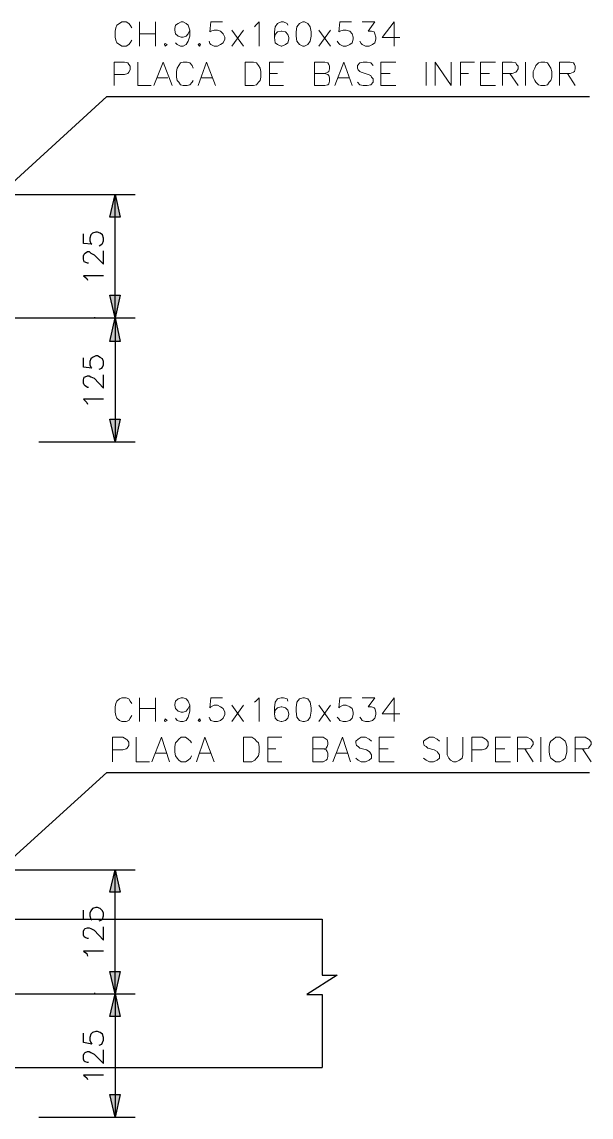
# Model space of a CAD drawing. Header units: millimetres. Extents: x 8 to 1677, y 56 to 1181.
# Drawn here: x 1421.4 to 1478.9, y 162.9 to 273.5 of the extents above; entities that cross this region are included whole.
import ezdxf

# ---------------------------------------------------------------- set-up
doc = ezdxf.new("R2010")
doc.units = ezdxf.units.MM
doc.header["$MEASUREMENT"] = 0
doc.layers.get('0').update_dxf_attribs({"linetype": 'CONTINUOUS'})

msp = doc.modelspace()

# ---------------------------------------------------------------- hatches: boundary and pattern name
at = {"true_color": 0x000007}
for points in [[(1431.34, 253.81), (1430.31, 253.81), (1430.84, 256.09)], [(1430.31, 245.94), (1431.34, 245.94), (1430.84, 243.66)], [(1431.34, 241.27), (1430.31, 241.27), (1430.84, 243.66)], [(1430.31, 233.4), (1431.34, 233.4), (1430.84, 231.12)], [(1431.34, 185.64), (1430.31, 185.64), (1430.84, 187.92)], [(1430.31, 177.66), (1431.34, 177.66), (1430.84, 175.38)], [(1431.34, 173.1), (1430.31, 173.1), (1430.84, 175.38)], [(1430.31, 165.23), (1431.34, 165.23), (1430.84, 162.94)]]:
    msp.add_hatch(color=7, dxfattribs=at).paths.add_polyline_path(points)

# ---------------------------------------------------------------- linework, layer by layer
at = {"color": 7, "linetype": 'Continuous', "lineweight": 9, "true_color": 0x000007}
for points in [[(1432.53, 271.67), (1432.36, 271.41), (1432.2, 271.24), (1431.93, 271.08), (1431.5, 271.08), (1431.27, 271.24), (1431, 271.41), (1430.91, 271.67), (1430.84, 272), (1430.84, 272.6), (1430.91, 272.93), (1431, 273.19), (1431.27, 273.36), (1431.5, 273.53), (1431.93, 273.53), (1432.2, 273.36), (1432.36, 273.19), (1432.53, 272.93)], [(1433.29, 271.08), (1433.29, 273.53), (1433.29, 273.53)], [(1434.91, 273.53), (1434.91, 271.08), (1434.91, 271.08)], [(1436.93, 271.41), (1437.09, 271.24), (1437.45, 271.08), (1437.69, 271.08), (1438.02, 271.24), (1438.22, 271.57), (1438.38, 272.1), (1438.38, 272.7), (1438.22, 273.19), (1438.02, 273.36), (1437.69, 273.53), (1437.52, 273.53), (1437.19, 273.36), (1436.93, 273.19), (1436.86, 272.86), (1436.86, 272.7), (1436.93, 272.33), (1437.19, 272.1), (1437.52, 272), (1437.69, 272), (1438.02, 272.1), (1438.22, 272.33), (1438.38, 272.7)], [(1440.33, 271.57), (1440.4, 271.34), (1440.5, 271.24), (1440.83, 271.08), (1441.16, 271.08), (1441.49, 271.24), (1441.76, 271.41), (1441.92, 271.77), (1441.92, 272), (1441.76, 272.33), (1441.49, 272.6), (1441.16, 272.7), (1440.83, 272.7), (1440.5, 272.6), (1440.4, 272.53), (1440.5, 273.53), (1441.69, 273.53)], [(1445.39, 271.08), (1445.39, 273.53), (1445.06, 273.19), (1444.9, 273.03)], [(1446.92, 271.94), (1447.01, 272.27), (1447.25, 272.53), (1447.61, 272.6), (1447.68, 272.6), (1448.04, 272.53), (1448.27, 272.27), (1448.37, 271.94), (1448.37, 271.77), (1448.27, 271.41), (1448.04, 271.24), (1447.68, 271.08), (1447.61, 271.08), (1447.25, 271.24), (1447.01, 271.41), (1446.92, 271.94), (1446.92, 272.53), (1447.01, 273.03), (1447.25, 273.36), (1447.61, 273.53), (1447.84, 273.53), (1448.21, 273.36), (1448.27, 273.19)], [(1453.27, 271.57), (1453.43, 271.34), (1453.53, 271.24), (1453.86, 271.08), (1454.19, 271.08), (1454.56, 271.24), (1454.79, 271.41), (1454.89, 271.77), (1454.89, 272), (1454.79, 272.33), (1454.56, 272.6), (1454.19, 272.7), (1453.86, 272.7), (1453.53, 272.6), (1453.43, 272.53), (1453.53, 273.53), (1454.72, 273.53)], [(1455.55, 271.57), (1455.71, 271.34), (1455.81, 271.24), (1456.14, 271.08), (1456.51, 271.08), (1456.84, 271.24), (1457.07, 271.41), (1457.17, 271.77), (1457.17, 272), (1457.07, 272.33), (1457, 272.53), (1456.74, 272.6), (1456.41, 272.6), (1457.07, 273.53), (1455.81, 273.53)], [(1459.02, 271.08), (1459.02, 273.53), (1457.83, 271.94), (1459.62, 271.94)], [(1433.29, 272.33), (1434.91, 272.33), (1434.91, 272.33)], [(1442.62, 271.08), (1443.81, 272.7), (1443.81, 272.7)], [(1442.62, 272.7), (1443.81, 271.08), (1443.81, 271.08)], [(1451.41, 271.08), (1452.6, 272.7), (1452.6, 272.7)], [(1451.41, 272.7), (1452.6, 271.08), (1452.6, 271.08)], [(1430.74, 267.11), (1430.74, 269.46), (1431.77, 269.46), (1432.1, 269.39), (1432.2, 269.23), (1432.36, 269.06), (1432.36, 268.7), (1432.2, 268.46), (1432.1, 268.3), (1431.77, 268.2), (1430.74, 268.2)], [(1434.48, 267.11), (1433.12, 267.11), (1433.12, 269.46)], [(1434.74, 267.11), (1435.67, 269.46), (1436.59, 267.11)], [(1438.71, 267.6), (1438.61, 267.44), (1438.38, 267.17), (1438.12, 267.11), (1437.69, 267.11), (1437.45, 267.17), (1437.26, 267.44), (1437.09, 267.6), (1437.02, 267.94), (1437.02, 268.53), (1437.09, 268.86), (1437.26, 269.13), (1437.45, 269.39), (1437.69, 269.46), (1438.12, 269.46), (1438.38, 269.39), (1438.61, 269.13), (1438.71, 268.86)], [(1439.21, 267.11), (1440.07, 269.46), (1440.99, 267.11)], [(1446.42, 267.11), (1446.42, 269.46), (1447.84, 269.46)], [(1450.98, 267.11), (1450.98, 269.46), (1452.01, 269.46), (1452.34, 269.39), (1452.44, 269.23), (1452.51, 269.06), (1452.51, 268.8), (1452.44, 268.53), (1452.34, 268.46), (1452.01, 268.3)], [(1453.03, 267.11), (1453.96, 269.46), (1454.79, 267.11)], [(1455.32, 267.44), (1455.55, 267.17), (1455.91, 267.11), (1456.31, 267.11), (1456.67, 267.17), (1456.91, 267.44), (1456.91, 267.77), (1456.74, 267.94), (1456.67, 268.1), (1456.41, 268.2), (1455.71, 268.46), (1455.55, 268.53), (1455.38, 268.7), (1455.32, 268.86), (1455.32, 269.13), (1455.55, 269.39), (1455.91, 269.46), (1456.31, 269.46), (1456.67, 269.39), (1456.91, 269.13)], [(1457.67, 267.11), (1457.67, 269.46), (1459.19, 269.46)], [(1462.26, 267.11), (1462.26, 269.46), (1462.26, 269.46)], [(1463.19, 267.11), (1463.19, 269.46), (1464.78, 267.11), (1464.78, 269.46)], [(1465.74, 267.11), (1465.74, 269.46), (1467.16, 269.46)], [(1467.75, 267.11), (1467.75, 269.46), (1469.28, 269.46)], [(1469.97, 267.11), (1469.97, 269.46), (1470.96, 269.46), (1471.33, 269.39), (1471.39, 269.23), (1471.56, 269.06), (1471.56, 268.8), (1471.39, 268.53), (1471.33, 268.46), (1470.96, 268.3), (1469.97, 268.3)], [(1472.32, 267.11), (1472.32, 269.46), (1472.32, 269.46)], [(1475.73, 267.11), (1475.73, 269.46), (1476.82, 269.46), (1477.15, 269.39), (1477.25, 269.23), (1477.31, 269.06), (1477.31, 268.8), (1477.25, 268.53), (1477.15, 268.46), (1476.82, 268.3), (1475.73, 268.3)], [(1436.16, 267.87), (1435.07, 267.87), (1435.07, 267.87)], [(1440.66, 267.87), (1439.57, 267.87), (1439.57, 267.87)], [(1447.25, 268.3), (1446.42, 268.3), (1446.42, 268.3)], [(1450.98, 268.3), (1452.01, 268.3), (1452.34, 268.2), (1452.44, 268.1), (1452.51, 267.87), (1452.51, 267.54), (1452.44, 267.27), (1452.34, 267.17), (1452.01, 267.11), (1450.98, 267.11)], [(1454.46, 267.87), (1453.37, 267.87), (1453.37, 267.87)], [(1458.63, 268.3), (1457.67, 268.3), (1457.67, 268.3)], [(1466.56, 268.3), (1465.74, 268.3), (1465.74, 268.3)], [(1468.68, 268.3), (1467.75, 268.3), (1467.75, 268.3)], [(1470.73, 268.3), (1471.56, 267.11), (1471.56, 267.11)], [(1476.55, 268.3), (1477.31, 267.11), (1477.31, 267.11)], [(1446.42, 267.11), (1447.84, 267.11), (1447.84, 267.11)], [(1457.67, 267.11), (1459.19, 267.11), (1459.19, 267.11)], [(1467.75, 267.11), (1469.28, 267.11), (1469.28, 267.11)], [(1430.84, 256.09), (1430.31, 253.81), (1430.31, 253.81)], [(1430.84, 256.09), (1431.34, 253.81), (1431.34, 253.81)], [(1430.31, 253.81), (1431.34, 253.81), (1431.34, 253.81)], [(1430.84, 243.66), (1430.31, 245.94), (1430.31, 245.94)], [(1431.34, 245.94), (1430.31, 245.94), (1430.31, 245.94)], [(1430.84, 243.66), (1431.34, 245.94), (1431.34, 245.94)], [(1430.84, 243.66), (1430.31, 241.27), (1430.31, 241.27)], [(1430.84, 243.66), (1431.34, 241.27), (1431.34, 241.27)], [(1430.31, 241.27), (1431.34, 241.27), (1431.34, 241.27)], [(1430.84, 231.12), (1430.31, 233.4), (1430.31, 233.4)], [(1431.34, 233.4), (1430.31, 233.4), (1430.31, 233.4)], [(1430.84, 231.12), (1431.34, 233.4), (1431.34, 233.4)], [(1432.53, 203.5), (1432.36, 203.23), (1432.2, 203), (1431.93, 202.9), (1431.5, 202.9), (1431.27, 203), (1431, 203.23), (1430.91, 203.5), (1430.84, 203.83), (1430.84, 204.36), (1430.91, 204.69), (1431, 204.95), (1431.27, 205.19), (1431.5, 205.28), (1431.93, 205.28), (1432.2, 205.19), (1432.36, 204.95), (1432.53, 204.69)], [(1433.29, 202.9), (1433.29, 205.28), (1433.29, 205.28)], [(1434.91, 205.28), (1434.91, 202.9), (1434.91, 202.9)], [(1436.93, 203.23), (1437.09, 203), (1437.45, 202.9), (1437.69, 202.9), (1438.02, 203), (1438.22, 203.33), (1438.38, 203.93), (1438.38, 204.52), (1438.22, 204.95), (1438.02, 205.19), (1437.69, 205.28), (1437.52, 205.28), (1437.19, 205.19), (1436.93, 204.95), (1436.86, 204.59), (1436.86, 204.52), (1436.93, 204.19), (1437.19, 203.93), (1437.52, 203.83), (1437.69, 203.83), (1438.02, 203.93), (1438.22, 204.19), (1438.38, 204.52)], [(1440.33, 203.33), (1440.4, 203.17), (1440.5, 203), (1440.83, 202.9), (1441.16, 202.9), (1441.49, 203), (1441.76, 203.23), (1441.92, 203.6), (1441.92, 203.83), (1441.76, 204.19), (1441.49, 204.36), (1441.16, 204.52), (1440.83, 204.52), (1440.5, 204.36), (1440.4, 204.26), (1440.5, 205.28), (1441.69, 205.28)], [(1445.39, 202.9), (1445.39, 205.28), (1445.06, 204.95), (1444.9, 204.85)], [(1446.92, 203.66), (1447.01, 204.03), (1447.25, 204.26), (1447.61, 204.36), (1447.68, 204.36), (1448.04, 204.26), (1448.27, 204.03), (1448.37, 203.66), (1448.37, 203.6), (1448.27, 203.23), (1448.04, 203), (1447.68, 202.9), (1447.61, 202.9), (1447.25, 203), (1447.01, 203.23), (1446.92, 203.66), (1446.92, 204.26), (1447.01, 204.85), (1447.25, 205.19), (1447.61, 205.28), (1447.84, 205.28), (1448.21, 205.19), (1448.27, 204.95)], [(1453.27, 203.33), (1453.43, 203.17), (1453.53, 203), (1453.86, 202.9), (1454.19, 202.9), (1454.56, 203), (1454.79, 203.23), (1454.89, 203.6), (1454.89, 203.83), (1454.79, 204.19), (1454.56, 204.36), (1454.19, 204.52), (1453.86, 204.52), (1453.53, 204.36), (1453.43, 204.26), (1453.53, 205.28), (1454.72, 205.28)], [(1455.55, 203.33), (1455.71, 203.17), (1455.81, 203), (1456.14, 202.9), (1456.51, 202.9), (1456.84, 203), (1457.07, 203.23), (1457.17, 203.6), (1457.17, 203.83), (1457.07, 204.19), (1457, 204.26), (1456.74, 204.36), (1456.41, 204.36), (1457.07, 205.28), (1455.81, 205.28)], [(1459.02, 202.9), (1459.02, 205.28), (1457.83, 203.66), (1459.62, 203.66)], [(1433.29, 204.19), (1434.91, 204.19), (1434.91, 204.19)], [(1442.62, 202.9), (1443.81, 204.52), (1443.81, 204.52)], [(1442.62, 204.52), (1443.81, 202.9), (1443.81, 202.9)], [(1451.41, 202.9), (1452.6, 204.52), (1452.6, 204.52)], [(1451.41, 204.52), (1452.6, 202.9), (1452.6, 202.9)], [(1430.57, 198.83), (1430.57, 201.32), (1431.6, 201.32), (1431.93, 201.12), (1432.03, 201.05), (1432.2, 200.79), (1432.2, 200.46), (1432.03, 200.19), (1431.93, 200.12), (1431.6, 200.03), (1430.57, 200.03)], [(1434.31, 198.83), (1432.96, 198.83), (1432.96, 201.32)], [(1434.54, 198.83), (1435.5, 201.32), (1436.33, 198.83)], [(1438.55, 199.43), (1438.45, 199.2), (1438.22, 199), (1437.95, 198.83), (1437.52, 198.83), (1437.26, 199), (1437.09, 199.2), (1436.93, 199.43), (1436.86, 199.79), (1436.86, 200.36), (1436.93, 200.72), (1437.09, 200.89), (1437.26, 201.12), (1437.52, 201.32), (1437.95, 201.32), (1438.22, 201.12), (1438.45, 200.89), (1438.55, 200.72)], [(1439.04, 198.83), (1439.9, 201.32), (1440.83, 198.83)], [(1446.25, 198.83), (1446.25, 201.32), (1447.68, 201.32)], [(1450.82, 198.83), (1450.82, 201.32), (1451.84, 201.32), (1452.17, 201.12), (1452.27, 201.05), (1452.34, 200.79), (1452.34, 200.55), (1452.27, 200.36), (1452.17, 200.19), (1451.84, 200.12)], [(1452.84, 198.83), (1453.8, 201.32), (1454.62, 198.83)], [(1455.15, 199.2), (1455.38, 199), (1455.71, 198.83), (1456.14, 198.83), (1456.51, 199), (1456.74, 199.2), (1456.74, 199.53), (1456.57, 199.79), (1456.51, 199.86), (1456.24, 200.03), (1455.55, 200.19), (1455.38, 200.36), (1455.22, 200.46), (1455.15, 200.72), (1455.15, 200.89), (1455.38, 201.12), (1455.71, 201.32), (1456.14, 201.32), (1456.51, 201.12), (1456.74, 200.89)], [(1457.5, 198.83), (1457.5, 201.32), (1459.02, 201.32)], [(1462, 199.2), (1462.26, 199), (1462.59, 198.83), (1463.02, 198.83), (1463.36, 199), (1463.62, 199.2), (1463.62, 199.53), (1463.42, 199.79), (1463.36, 199.86), (1463.09, 200.03), (1462.43, 200.19), (1462.26, 200.36), (1462.07, 200.46), (1462, 200.72), (1462, 200.89), (1462.26, 201.12), (1462.59, 201.32), (1463.02, 201.32), (1463.36, 201.12), (1463.62, 200.89)], [(1464.38, 201.32), (1464.38, 199.53), (1464.55, 199.2), (1464.71, 199), (1465.04, 198.83), (1465.31, 198.83), (1465.64, 199), (1465.9, 199.2), (1465.97, 199.53), (1465.97, 201.32)], [(1466.89, 198.83), (1466.89, 201.32), (1467.92, 201.32), (1468.25, 201.12), (1468.35, 201.05), (1468.52, 200.79), (1468.52, 200.46), (1468.35, 200.19), (1468.25, 200.12), (1467.92, 200.03), (1466.89, 200.03)], [(1469.28, 198.83), (1469.28, 201.32), (1470.8, 201.32)], [(1471.49, 198.83), (1471.49, 201.32), (1472.48, 201.32), (1472.85, 201.12), (1472.91, 201.05), (1473.08, 200.79), (1473.08, 200.55), (1472.91, 200.36), (1472.85, 200.19), (1472.48, 200.12), (1471.49, 200.12)], [(1473.84, 198.83), (1473.84, 201.32), (1473.84, 201.32)], [(1477.31, 198.83), (1477.31, 201.32), (1478.34, 201.32), (1478.67, 201.12), (1478.77, 201.05), (1478.94, 200.79), (1478.94, 200.55), (1478.77, 200.36), (1478.67, 200.19), (1478.34, 200.12), (1477.31, 200.12)], [(1436, 199.69), (1434.91, 199.69), (1434.91, 199.69)], [(1440.5, 199.69), (1439.37, 199.69), (1439.37, 199.69)], [(1447.08, 200.12), (1446.25, 200.12), (1446.25, 200.12)], [(1450.82, 200.12), (1451.84, 200.12), (1452.17, 200.03), (1452.27, 199.86), (1452.34, 199.69), (1452.34, 199.36), (1452.27, 199.1), (1452.17, 199), (1451.84, 198.83), (1450.82, 198.83)], [(1454.29, 199.69), (1453.2, 199.69), (1453.2, 199.69)], [(1458.43, 200.12), (1457.5, 200.12), (1457.5, 200.12)], [(1470.2, 200.12), (1469.28, 200.12), (1469.28, 200.12)], [(1472.25, 200.12), (1473.08, 198.83), (1473.08, 198.83)], [(1478.08, 200.12), (1478.94, 198.83), (1478.94, 198.83)], [(1446.25, 198.83), (1447.68, 198.83), (1447.68, 198.83)], [(1457.5, 198.83), (1459.02, 198.83), (1459.02, 198.83)], [(1469.28, 198.83), (1470.8, 198.83), (1470.8, 198.83)], [(1430.84, 187.92), (1430.31, 185.64), (1430.31, 185.64)], [(1430.84, 187.92), (1431.34, 185.64), (1431.34, 185.64)], [(1430.31, 185.64), (1431.34, 185.64), (1431.34, 185.64)], [(1430.84, 175.38), (1430.31, 177.66), (1430.31, 177.66)], [(1431.34, 177.66), (1430.31, 177.66), (1430.31, 177.66)], [(1430.84, 175.38), (1431.34, 177.66), (1431.34, 177.66)], [(1430.84, 175.38), (1430.31, 173.1), (1430.31, 173.1)], [(1430.84, 175.38), (1431.34, 173.1), (1431.34, 173.1)], [(1430.31, 173.1), (1431.34, 173.1), (1431.34, 173.1)], [(1430.84, 162.94), (1430.31, 165.23), (1430.31, 165.23)], [(1431.34, 165.23), (1430.31, 165.23), (1430.31, 165.23)], [(1430.84, 162.94), (1431.34, 165.23), (1431.34, 165.23)]]:
    msp.add_lwpolyline(points, dxfattribs=at)
for points in [[(1449.79, 273.53), (1449.96, 273.53), (1450.32, 273.36), (1450.55, 273.03), (1450.65, 272.53), (1450.65, 272.1), (1450.55, 271.57), (1450.32, 271.24), (1449.96, 271.08), (1449.79, 271.08), (1449.46, 271.24), (1449.2, 271.57), (1449.13, 272.1), (1449.13, 272.53), (1449.2, 273.03), (1449.46, 273.36)], [(1435.9, 271.34), (1436.1, 271.24), (1435.9, 271.08), (1435.83, 271.24)], [(1439.37, 271.34), (1439.47, 271.24), (1439.37, 271.08), (1439.21, 271.24)], [(1443.97, 267.11), (1443.97, 269.46), (1444.8, 269.46), (1445.13, 269.39), (1445.33, 269.13), (1445.49, 268.86), (1445.56, 268.53), (1445.56, 267.94), (1445.49, 267.6), (1445.33, 267.44), (1445.13, 267.17), (1444.8, 267.11)], [(1473.84, 269.46), (1474.27, 269.46), (1474.54, 269.39), (1474.7, 269.13), (1474.87, 268.86), (1474.97, 268.53), (1474.97, 267.94), (1474.87, 267.6), (1474.7, 267.44), (1474.54, 267.17), (1474.27, 267.11), (1473.84, 267.11), (1473.61, 267.17), (1473.35, 267.44), (1473.25, 267.6), (1473.08, 267.94), (1473.08, 268.53), (1473.25, 268.86), (1473.35, 269.13), (1473.61, 269.39)], [(1449.79, 205.28), (1449.96, 205.28), (1450.32, 205.19), (1450.55, 204.85), (1450.65, 204.26), (1450.65, 203.93), (1450.55, 203.33), (1450.32, 203), (1449.96, 202.9), (1449.79, 202.9), (1449.46, 203), (1449.2, 203.33), (1449.13, 203.93), (1449.13, 204.26), (1449.2, 204.85), (1449.46, 205.19)], [(1435.9, 203.17), (1436.1, 203), (1435.9, 202.9), (1435.83, 203)], [(1439.37, 203.17), (1439.47, 203), (1439.37, 202.9), (1439.21, 203)], [(1443.81, 198.83), (1443.81, 201.32), (1444.63, 201.32), (1444.96, 201.12), (1445.13, 200.89), (1445.33, 200.72), (1445.39, 200.36), (1445.39, 199.79), (1445.33, 199.43), (1445.13, 199.2), (1444.96, 199), (1444.63, 198.83)], [(1475.36, 201.32), (1475.79, 201.32), (1476.06, 201.12), (1476.32, 200.89), (1476.39, 200.72), (1476.49, 200.36), (1476.49, 199.79), (1476.39, 199.43), (1476.32, 199.2), (1476.06, 199), (1475.79, 198.83), (1475.36, 198.83), (1475.13, 199), (1474.87, 199.2), (1474.77, 199.43), (1474.7, 199.79), (1474.7, 200.36), (1474.77, 200.72), (1474.87, 200.89), (1475.13, 201.12)]]:
    msp.add_lwpolyline(points, close=True, dxfattribs=at)
at = {"color": 7, "linetype": 'Continuous', "lineweight": -2, "true_color": 0x000007}
for points in [[(1415.69, 252.95), (1429.98, 265.98), (1429.98, 265.98)], [(1429.98, 265.98), (1478.77, 265.98), (1478.77, 265.98)], [(1419.82, 256.09), (1432.86, 256.09), (1432.86, 256.09)], [(1430.84, 243.66), (1430.84, 256.09), (1430.84, 256.09)], [(1429.22, 250.93), (1429.48, 251.1), (1429.55, 251.16), (1429.65, 251.43), (1429.65, 251.69), (1429.55, 252.02), (1429.32, 252.19), (1429.05, 252.29), (1428.89, 252.29), (1428.56, 252.19), (1428.39, 252.02), (1428.29, 251.69), (1428.29, 251.43), (1428.39, 251.16), (1428.46, 251.1), (1427.63, 251.16), (1427.63, 252.12)], [(1428.13, 249.15), (1428.03, 249.15), (1427.8, 249.25), (1427.7, 249.31), (1427.63, 249.58), (1427.63, 249.91), (1427.7, 250.07), (1427.8, 250.17), (1428.03, 250.34), (1428.19, 250.34), (1428.39, 250.17), (1428.72, 250.01), (1429.65, 249.05), (1429.65, 250.4)], [(1429.65, 247.89), (1427.63, 247.89), (1427.96, 247.62), (1428.03, 247.46)], [(1419.82, 243.66), (1432.86, 243.66), (1432.86, 243.66)], [(1428.79, 243.66), (1428.79, 243.72), (1428.79, 243.72)], [(1430.84, 243.56), (1430.84, 231.12), (1430.84, 231.12)], [(1429.22, 238.46), (1429.48, 238.56), (1429.55, 238.66), (1429.65, 238.89), (1429.65, 239.22), (1429.55, 239.49), (1429.32, 239.65), (1429.05, 239.82), (1428.89, 239.82), (1428.56, 239.65), (1428.39, 239.49), (1428.29, 239.22), (1428.29, 238.89), (1428.39, 238.66), (1428.46, 238.56), (1427.63, 238.66), (1427.63, 239.59)], [(1428.13, 236.61), (1428.03, 236.61), (1427.8, 236.78), (1427.7, 236.87), (1427.63, 237.04), (1427.63, 237.37), (1427.7, 237.64), (1427.8, 237.7), (1428.03, 237.8), (1428.19, 237.8), (1428.39, 237.7), (1428.72, 237.54), (1429.65, 236.54), (1429.65, 237.9)], [(1429.65, 235.42), (1427.63, 235.42), (1427.96, 235.09), (1428.03, 234.92)], [(1423.13, 231.12), (1432.86, 231.12), (1432.86, 231.12)], [(1415.69, 184.78), (1429.98, 197.74), (1429.98, 197.74)], [(1429.98, 197.74), (1478.77, 197.74), (1478.77, 197.74)], [(1419.82, 187.92), (1432.86, 187.92), (1432.86, 187.92)], [(1430.84, 175.38), (1430.84, 187.92), (1430.84, 187.92)], [(1429.22, 182.76), (1429.48, 182.86), (1429.55, 182.92), (1429.65, 183.25), (1429.65, 183.52), (1429.55, 183.78), (1429.32, 184.02), (1429.05, 184.11), (1428.89, 184.11), (1428.56, 184.02), (1428.39, 183.78), (1428.29, 183.52), (1428.29, 183.25), (1428.39, 182.92), (1428.46, 182.86), (1427.63, 182.92), (1427.63, 183.85)], [(1417.87, 182.92), (1451.74, 182.92), (1451.74, 182.92)], [(1451.74, 182.92), (1451.74, 177.27), (1451.74, 177.27)], [(1428.13, 180.97), (1428.03, 180.97), (1427.8, 181.07), (1427.7, 181.14), (1427.63, 181.3), (1427.63, 181.73), (1427.7, 181.9), (1427.8, 182), (1428.03, 182.06), (1428.19, 182.06), (1428.39, 182), (1428.72, 181.83), (1429.65, 180.81), (1429.65, 182.16)], [(1429.65, 179.71), (1427.63, 179.71), (1427.96, 179.45), (1428.03, 179.19)], [(1453.27, 177.27), (1450.22, 175.32), (1450.22, 175.32)], [(1451.74, 177.27), (1453.27, 177.27), (1453.27, 177.27)], [(1419.82, 175.38), (1432.86, 175.38), (1432.86, 175.38)], [(1428.79, 175.38), (1428.79, 175.48), (1428.79, 175.48)], [(1430.84, 175.38), (1430.84, 162.94), (1430.84, 162.94)], [(1450.22, 175.32), (1451.74, 175.32), (1451.74, 175.32)], [(1451.74, 175.32), (1451.74, 167.94), (1451.74, 167.94)], [(1429.22, 170.22), (1429.48, 170.32), (1429.55, 170.49), (1429.65, 170.72), (1429.65, 170.98), (1429.55, 171.31), (1429.32, 171.48), (1429.05, 171.58), (1428.89, 171.58), (1428.56, 171.48), (1428.39, 171.31), (1428.29, 170.98), (1428.29, 170.72), (1428.39, 170.49), (1428.46, 170.32), (1427.63, 170.49), (1427.63, 171.41)], [(1428.13, 168.44), (1428.03, 168.44), (1427.8, 168.53), (1427.7, 168.6), (1427.63, 168.8), (1427.63, 169.2), (1427.7, 169.36), (1427.8, 169.46), (1428.03, 169.56), (1428.19, 169.56), (1428.39, 169.46), (1428.72, 169.3), (1429.65, 168.37), (1429.65, 169.73)], [(1417.87, 167.94), (1451.74, 167.94), (1451.74, 167.94)], [(1429.65, 167.18), (1427.63, 167.18), (1427.96, 166.91), (1428.03, 166.75)], [(1423.13, 162.94), (1432.86, 162.94), (1432.86, 162.94)]]:
    msp.add_lwpolyline(points, dxfattribs=at)
for points in [[(1431.34, 253.81), (1430.31, 253.81), (1430.84, 256.09)], [(1430.31, 245.94), (1431.34, 245.94), (1430.84, 243.66)], [(1431.34, 241.27), (1430.31, 241.27), (1430.84, 243.66)], [(1430.31, 233.4), (1431.34, 233.4), (1430.84, 231.12)], [(1431.34, 185.64), (1430.31, 185.64), (1430.84, 187.92)], [(1430.31, 177.66), (1431.34, 177.66), (1430.84, 175.38)], [(1431.34, 173.1), (1430.31, 173.1), (1430.84, 175.38)], [(1430.31, 165.23), (1431.34, 165.23), (1430.84, 162.94)]]:
    msp.add_lwpolyline(points, close=True, dxfattribs=at)

doc.saveas('drawing.dxf')
